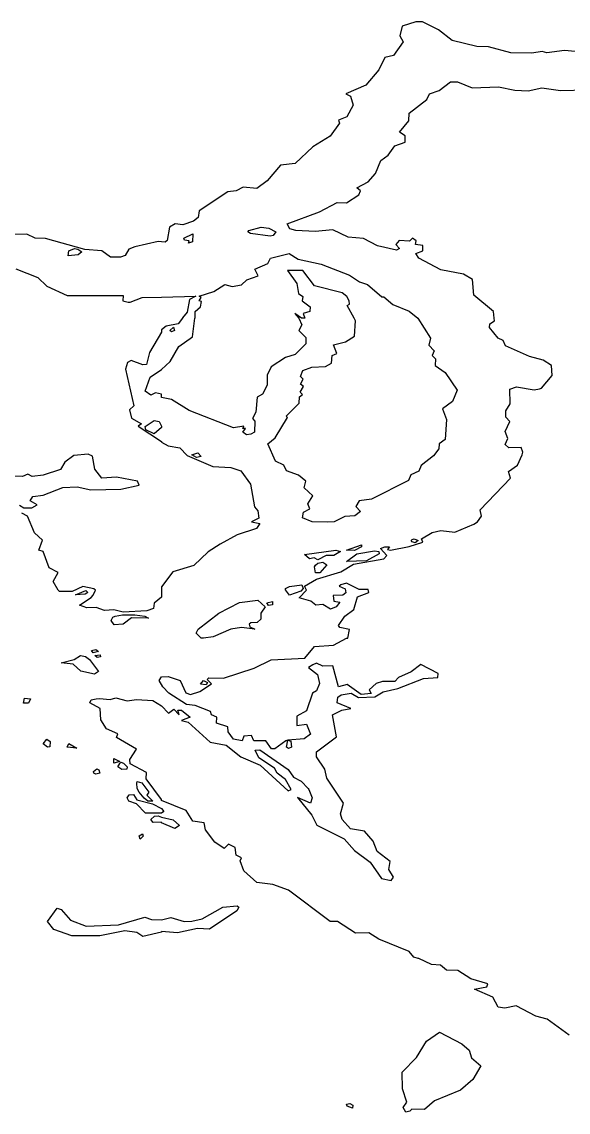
# Model space of a CAD drawing. Header units: inches. Extents: x -128.78 to -121.96, y 47.51 to 52.08.
# Drawn here: x -124.881 to -124.582, y 49.837 to 50.436 of the extents above; entities that cross this region are included whole.
import ezdxf

# ---------------------------------------------------------------- set-up
doc = ezdxf.new("R2010")
doc.units = ezdxf.units.IN
doc.header["$MEASUREMENT"] = 0
doc.layers.add('country_Clip', color=7, linetype='Continuous')

msp = doc.modelspace()

# ---------------------------------------------------------------- linework, layer by layer
at = {"layer": 'country_Clip'}
for points in [[(-124.57191, 50.41918), (-124.58356, 50.42042), (-124.5933, 50.41913), (-124.59579, 50.41985), (-124.60146, 50.41889), (-124.61304, 50.41913), (-124.62529, 50.42244), (-124.63174, 50.42248), (-124.64518, 50.42577), (-124.65279, 50.43161), (-124.66153, 50.4361), (-124.66513, 50.43608), (-124.67266, 50.43373), (-124.67395, 50.42843), (-124.67205, 50.4251), (-124.67749, 50.41754), (-124.68213, 50.41651), (-124.68552, 50.40971), (-124.69259, 50.40135), (-124.70352, 50.39657), (-124.70104, 50.39522), (-124.69949, 50.39036), (-124.70308, 50.3839), (-124.70763, 50.38203), (-124.70712, 50.38046), (-124.71216, 50.37322), (-124.72175, 50.36751), (-124.73141, 50.35823), (-124.73947, 50.35739), (-124.74682, 50.34879), (-124.75244, 50.34461), (-124.76, 50.34538), (-124.7637, 50.34332), (-124.76831, 50.34282), (-124.7841, 50.3324), (-124.78458, 50.32861), (-124.78722, 50.32667), (-124.79306, 50.32466), (-124.7972, 50.3252), (-124.80044, 50.32333), (-124.80162, 50.31599), (-124.80279, 50.31507), (-124.80469, 50.31529), (-124.80655, 50.31556), (-124.81936, 50.31264), (-124.82273, 50.31134), (-124.82463, 50.30777), (-124.82725, 50.30693), (-124.83285, 50.30695), (-124.83752, 50.31037), (-124.8468, 50.31103), (-124.86837, 50.31704), (-124.87418, 50.31725), (-124.87868, 50.31942), (-124.88611, 50.31938)], [(-124.58104, 49.87973), (-124.5931, 49.88846), (-124.59925, 49.89021), (-124.61014, 49.8958), (-124.61637, 49.8946), (-124.62, 49.89513), (-124.62285, 49.90067), (-124.63304, 49.90497), (-124.6262, 49.90634), (-124.62567, 49.90802), (-124.63497, 49.91064), (-124.64207, 49.91518), (-124.6483, 49.91544), (-124.65163, 49.91823), (-124.65657, 49.91861), (-124.66345, 49.92187), (-124.6638, 49.92187), (-124.66619, 49.92266), (-124.66876, 49.92562), (-124.68539, 49.93239), (-124.69093, 49.93585), (-124.69829, 49.93573), (-124.70824, 49.94224), (-124.71214, 49.94224), (-124.73499, 49.95941), (-124.74357, 49.9624), (-124.75251, 49.96356), (-124.75957, 49.96995), (-124.76167, 49.97554), (-124.76077, 49.97709), (-124.76385, 49.9785), (-124.76439, 49.98286), (-124.76808, 49.98453), (-124.77028, 49.98217), (-124.77551, 49.98568), (-124.78058, 49.99256), (-124.78141, 49.99635), (-124.78748, 49.99724), (-124.79129, 50.00304), (-124.80469, 50.00865), (-124.80469, 50.00921), (-124.81313, 50.02051), (-124.81302, 50.0239), (-124.822, 50.02879), (-124.82213, 50.03107), (-124.81856, 50.03672), (-124.82945, 50.0431), (-124.82879, 50.04514), (-124.83502, 50.04787), (-124.838, 50.05286), (-124.83843, 50.05917), (-124.84416, 50.06224), (-124.84332, 50.06381), (-124.8407, 50.06441), (-124.83885, 50.06467), (-124.83289, 50.06396), (-124.82984, 50.06495), (-124.82364, 50.06322), (-124.81852, 50.06412), (-124.80955, 50.06345), (-124.80469, 50.06055), (-124.80088, 50.05647), (-124.79799, 50.05868), (-124.7951, 50.05554), (-124.79573, 50.05821), (-124.79388, 50.05813), (-124.78911, 50.05431), (-124.79373, 50.05258), (-124.7901, 50.05151), (-124.77808, 50.04056), (-124.76918, 50.03888), (-124.76119, 50.03248), (-124.75058, 50.02802), (-124.73518, 50.01398), (-124.73367, 50.01462), (-124.73663, 50.02008), (-124.74135, 50.02362), (-124.7427, 50.02632), (-124.7513, 50.03195), (-124.7533, 50.03626), (-124.75078, 50.03632), (-124.7352, 50.02563), (-124.73225, 50.02138), (-124.72813, 50.01915), (-124.72428, 50.01516), (-124.72397, 50.01456), (-124.72213, 50.01013), (-124.72289, 50.0072), (-124.73008, 50.01016), (-124.72217, 50.00052), (-124.7195, 49.995), (-124.70451, 49.98749), (-124.69885, 49.98118), (-124.69025, 49.97471), (-124.68404, 49.96581), (-124.67867, 49.96474), (-124.67736, 49.96641), (-124.68007, 49.97079), (-124.6793, 49.97504), (-124.68642, 49.98067), (-124.68857, 49.98635), (-124.6933, 49.9917), (-124.70094, 49.9931), (-124.70553, 49.99818), (-124.7065, 50.00125), (-124.70485, 50.00705), (-124.71404, 50.02094), (-124.71516, 50.02578), (-124.71968, 50.03251), (-124.71968, 50.03528), (-124.70872, 50.04361), (-124.71096, 50.05558), (-124.70579, 50.05827), (-124.70085, 50.05908), (-124.70831, 50.06219), (-124.70797, 50.06533), (-124.70614, 50.06666), (-124.70068, 50.06749), (-124.69668, 50.06509), (-124.68775, 50.06544), (-124.68306, 50.06832), (-124.67495, 50.07006), (-124.6609, 50.07565), (-124.65303, 50.07613), (-124.65295, 50.07825), (-124.66239, 50.08322), (-124.66775, 50.07914), (-124.67472, 50.07619), (-124.67665, 50.07396), (-124.68348, 50.07388), (-124.68695, 50.07278), (-124.6908, 50.06933), (-124.68961, 50.06726), (-124.69523, 50.06672), (-124.70293, 50.07222), (-124.70754, 50.071), (-124.71077, 50.08245), (-124.71623, 50.08228), (-124.71977, 50.08391), (-124.72167, 50.08315), (-124.724, 50.08159), (-124.71919, 50.0777), (-124.71803, 50.07275), (-124.71976, 50.06876), (-124.72184, 50.06755), (-124.72522, 50.05788), (-124.73051, 50.05483), (-124.73056, 50.0498), (-124.7252, 50.05049), (-124.723, 50.04496), (-124.72645, 50.04241), (-124.73535, 50.04171), (-124.73649, 50.04137), (-124.74249, 50.03693), (-124.74434, 50.03703), (-124.74746, 50.04142), (-124.7541, 50.04138), (-124.75536, 50.04436), (-124.7595, 50.04384), (-124.76055, 50.04143), (-124.76521, 50.04232), (-124.76814, 50.04623), (-124.76829, 50.04896), (-124.77465, 50.05099), (-124.77446, 50.0544), (-124.77739, 50.05554), (-124.77794, 50.05737), (-124.78626, 50.06079), (-124.79109, 50.06122), (-124.80083, 50.06747), (-124.80406, 50.07092), (-124.80611, 50.07451), (-124.80469, 50.07645), (-124.80113, 50.07666), (-124.79447, 50.07441), (-124.79135, 50.06771), (-124.78876, 50.06681), (-124.78366, 50.06839), (-124.77736, 50.07262), (-124.77969, 50.07493), (-124.77876, 50.07588), (-124.77065, 50.07582), (-124.75383, 50.08124), (-124.74456, 50.08574), (-124.72604, 50.08671), (-124.72075, 50.09315), (-124.71041, 50.09378), (-124.70325, 50.09766), (-124.70244, 50.09766), (-124.70166, 50.10252), (-124.70694, 50.10354), (-124.70756, 50.10468), (-124.70411, 50.10976), (-124.69924, 50.11342), (-124.69714, 50.12049), (-124.69103, 50.12286), (-124.69134, 50.1245), (-124.69623, 50.12447), (-124.70322, 50.12791), (-124.70638, 50.12707), (-124.70723, 50.12633), (-124.70399, 50.12471), (-124.70359, 50.12266), (-124.70524, 50.1213), (-124.71048, 50.12112), (-124.71019, 50.11797), (-124.70694, 50.11741), (-124.70883, 50.11497), (-124.71208, 50.11364), (-124.71624, 50.11625), (-124.71999, 50.11575), (-124.72275, 50.11801), (-124.72914, 50.11988), (-124.72526, 50.12406), (-124.72631, 50.12621), (-124.71965, 50.13006), (-124.7064, 50.13411), (-124.6994, 50.13842), (-124.68272, 50.14119), (-124.68106, 50.14301), (-124.68448, 50.14686), (-124.68219, 50.14786), (-124.67962, 50.14787), (-124.68068, 50.1464), (-124.67912, 50.146), (-124.66876, 50.14809), (-124.66125, 50.15039), (-124.66212, 50.1522), (-124.65626, 50.15579), (-124.65144, 50.15675), (-124.64381, 50.15588), (-124.63335, 50.16033), (-124.63136, 50.16159), (-124.62918, 50.16476), (-124.62992, 50.16818), (-124.61312, 50.1856), (-124.61421, 50.18921), (-124.60938, 50.19275), (-124.6068, 50.19833), (-124.60638, 50.19974), (-124.60728, 50.20233), (-124.61404, 50.20213), (-124.61617, 50.20401), (-124.61466, 50.2074), (-124.61617, 50.21115), (-124.6135, 50.21662), (-124.61572, 50.21912), (-124.61572, 50.22257), (-124.61331, 50.2263), (-124.61364, 50.23445), (-124.60991, 50.2357), (-124.60018, 50.23409), (-124.59734, 50.23456), (-124.59618, 50.23495), (-124.59028, 50.24184), (-124.59073, 50.24744), (-124.59535, 50.25033), (-124.60269, 50.25236), (-124.61586, 50.25827), (-124.61726, 50.26122), (-124.62005, 50.26241), (-124.6247, 50.26823), (-124.62453, 50.2703), (-124.62194, 50.2719), (-124.62213, 50.27344), (-124.62244, 50.277), (-124.6333, 50.28599), (-124.63408, 50.29454), (-124.63894, 50.29751), (-124.65144, 50.29998), (-124.66355, 50.30625), (-124.66518, 50.30895), (-124.66136, 50.31043), (-124.66131, 50.31321), (-124.66526, 50.31392), (-124.66491, 50.31587), (-124.66704, 50.31733), (-124.66871, 50.31559), (-124.67436, 50.3161), (-124.67611, 50.31378), (-124.67416, 50.31167), (-124.67577, 50.31068), (-124.68619, 50.31311), (-124.69382, 50.31706), (-124.7023, 50.31786), (-124.71077, 50.32187), (-124.72044, 50.32096), (-124.7311, 50.32144), (-124.73433, 50.32245), (-124.73581, 50.32523), (-124.718, 50.33178), (-124.70839, 50.33681), (-124.70323, 50.33679), (-124.69653, 50.34112), (-124.69561, 50.34323), (-124.69754, 50.34493), (-124.69134, 50.34829), (-124.68727, 50.35281), (-124.6844, 50.35996), (-124.68026, 50.36288), (-124.67672, 50.36793), (-124.67106, 50.3701), (-124.67107, 50.37347), (-124.67404, 50.37558), (-124.66891, 50.38182), (-124.66879, 50.38589), (-124.65914, 50.3935), (-124.65763, 50.39649), (-124.65226, 50.39831), (-124.64604, 50.40315), (-124.64223, 50.4031), (-124.63415, 50.39986), (-124.61983, 50.40036), (-124.6109, 50.39852), (-124.60358, 50.39826), (-124.596, 50.39977), (-124.58567, 50.39847), (-124.57127, 50.39875)], [(-124.74353, 50.31883), (-124.74512, 50.31843), (-124.75597, 50.31996), (-124.75732, 50.32071), (-124.75687, 50.32159), (-124.75001, 50.32343), (-124.74584, 50.32288), (-124.74198, 50.32073), (-124.74353, 50.31883)], [(-124.78771, 50.31531), (-124.7899, 50.31448), (-124.78965, 50.31579), (-124.79221, 50.31624), (-124.79242, 50.31729), (-124.78748, 50.31965), (-124.78771, 50.31531)], [(-124.85043, 50.30815), (-124.85601, 50.30765), (-124.85567, 50.31038), (-124.85255, 50.31163), (-124.85063, 50.31119), (-124.84852, 50.30972), (-124.85043, 50.30815)], [(-124.71715, 50.30298), (-124.70159, 50.29708), (-124.6961, 50.29328), (-124.69165, 50.29189), (-124.6839, 50.2851), (-124.68265, 50.28518), (-124.67772, 50.28098), (-124.66886, 50.2773), (-124.66406, 50.27344), (-124.65718, 50.26242), (-124.65804, 50.25855), (-124.65513, 50.25542), (-124.65627, 50.25288), (-124.65445, 50.25104), (-124.65446, 50.24744), (-124.6491, 50.24365), (-124.64253, 50.23389), (-124.6451, 50.22757), (-124.65055, 50.2237), (-124.64825, 50.21777), (-124.64902, 50.20681), (-124.65235, 50.2044), (-124.65245, 50.20159), (-124.6555, 50.19778), (-124.66227, 50.19242), (-124.6636, 50.18948), (-124.66789, 50.18731), (-124.66914, 50.18419), (-124.68946, 50.17401), (-124.69633, 50.17318), (-124.69806, 50.17), (-124.69553, 50.16731), (-124.6986, 50.16481), (-124.70406, 50.16444), (-124.7099, 50.16156), (-124.71385, 50.16136), (-124.72199, 50.16159), (-124.72732, 50.16381), (-124.72688, 50.16689), (-124.72337, 50.16872), (-124.72452, 50.17155), (-124.72162, 50.17584), (-124.72646, 50.1803), (-124.72551, 50.18388), (-124.72962, 50.18729), (-124.73619, 50.18954), (-124.73767, 50.19267), (-124.74217, 50.19481), (-124.74631, 50.20443), (-124.74246, 50.20772), (-124.73555, 50.21894), (-124.73632, 50.21967), (-124.72923, 50.22665), (-124.72905, 50.23019), (-124.72729, 50.23143), (-124.72862, 50.23269), (-124.7269, 50.23586), (-124.72849, 50.23724), (-124.72694, 50.23984), (-124.72851, 50.24131), (-124.72717, 50.24473), (-124.72216, 50.2465), (-124.7148, 50.24686), (-124.71143, 50.2487), (-124.711, 50.25293), (-124.70859, 50.25408), (-124.7104, 50.25879), (-124.7037, 50.26035), (-124.69888, 50.2635), (-124.69827, 50.27196), (-124.69896, 50.27344), (-124.69901, 50.27344), (-124.70285, 50.28033), (-124.70158, 50.28111), (-124.70168, 50.28298), (-124.70298, 50.28529), (-124.70561, 50.28721), (-124.72076, 50.29118), (-124.72724, 50.29961), (-124.73563, 50.29948), (-124.73048, 50.29238), (-124.72949, 50.28687), (-124.72719, 50.28528), (-124.72754, 50.28292), (-124.72325, 50.2797), (-124.72326, 50.27704), (-124.72695, 50.27588), (-124.72607, 50.27344), (-124.72783, 50.27344), (-124.73154, 50.27591), (-124.72937, 50.27344), (-124.72771, 50.26974), (-124.72932, 50.26656), (-124.72549, 50.26271), (-124.72549, 50.25935), (-124.73139, 50.25345), (-124.73676, 50.25177), (-124.74461, 50.24672), (-124.74675, 50.2421), (-124.7467, 50.23654), (-124.74928, 50.23171), (-124.75232, 50.23004), (-124.75294, 50.22179), (-124.75489, 50.21833), (-124.75347, 50.2168), (-124.75374, 50.2108), (-124.75565, 50.20966), (-124.75803, 50.20937), (-124.76005, 50.21075), (-124.7587, 50.21276), (-124.76017, 50.21284), (-124.75958, 50.21418), (-124.76531, 50.21325), (-124.7896, 50.22267), (-124.79935, 50.22874), (-124.80469, 50.2299), (-124.80469, 50.23158), (-124.80807, 50.23241), (-124.8107, 50.23121), (-124.81377, 50.23338), (-124.81102, 50.24109), (-124.80469, 50.24525), (-124.80469, 50.24526), (-124.80004, 50.24958), (-124.79533, 50.25783), (-124.7878, 50.26317), (-124.78641, 50.27344), (-124.78635, 50.27344), (-124.78629, 50.27714), (-124.78334, 50.27955), (-124.78281, 50.28252), (-124.78412, 50.28283), (-124.78291, 50.28468), (-124.78404, 50.28542), (-124.77598, 50.288), (-124.77001, 50.29194), (-124.76601, 50.2908), (-124.76088, 50.2917), (-124.75789, 50.29438), (-124.75166, 50.29665), (-124.75353, 50.30022), (-124.74634, 50.30347), (-124.74486, 50.30632), (-124.73462, 50.30885), (-124.72979, 50.3058), (-124.71715, 50.30298)], [(-124.88474, 50.30042), (-124.87268, 50.29573), (-124.86771, 50.29105), (-124.85649, 50.2858), (-124.82578, 50.28578), (-124.82601, 50.2829)], [(-124.82601, 50.2829), (-124.8231, 50.28217), (-124.82201, 50.28224), (-124.81541, 50.28481), (-124.80469, 50.28488), (-124.78596, 50.28553), (-124.78936, 50.2836), (-124.79076, 50.27668), (-124.79324, 50.27361), (-124.79333, 50.27344), (-124.7956, 50.27028), (-124.80224, 50.26894), (-124.80469, 50.26702), (-124.80469, 50.26563), (-124.81135, 50.25453), (-124.81301, 50.24801), (-124.81497, 50.2477), (-124.82144, 50.25023), (-124.82349, 50.24908), (-124.82457, 50.2454), (-124.81995, 50.22519), (-124.82239, 50.223), (-124.82117, 50.21855), (-124.81583, 50.21536), (-124.81752, 50.21405), (-124.80469, 50.20564), (-124.80469, 50.20536), (-124.8011, 50.20326), (-124.79464, 50.20225), (-124.79074, 50.19801), (-124.77668, 50.19188), (-124.76664, 50.19132), (-124.76118, 50.18952), (-124.75585, 50.18227), (-124.75373, 50.1698), (-124.75181, 50.16765), (-124.75138, 50.16355), (-124.75536, 50.16165), (-124.75075, 50.16075), (-124.75253, 50.15796), (-124.76328, 50.15439), (-124.77256, 50.1493), (-124.77913, 50.14508), (-124.78703, 50.13759), (-124.79855, 50.13404), (-124.80469, 50.12584), (-124.80469, 50.12025), (-124.80883, 50.11685), (-124.80908, 50.11392), (-124.81277, 50.11264), (-124.8258, 50.11191), (-124.83102, 50.11322), (-124.836, 50.11286), (-124.84072, 50.11462), (-124.84584, 50.11443), (-124.8497, 50.11582), (-124.84335, 50.11995), (-124.84222, 50.12123), (-124.84095, 50.12402), (-124.84189, 50.12483), (-124.84797, 50.12604), (-124.85381, 50.12331), (-124.86078, 50.12338), (-124.86143, 50.12398), (-124.86424, 50.12882), (-124.86155, 50.13378), (-124.86634, 50.1364), (-124.86978, 50.1453), (-124.87215, 50.14602), (-124.87004, 50.15156), (-124.87445, 50.15548), (-124.87827, 50.16465), (-124.88148, 50.16629)], [(-124.79756, 50.26661), (-124.79932, 50.26597), (-124.80016, 50.26656), (-124.79822, 50.2685), (-124.79756, 50.26661)], [(-124.80469, 50.21345), (-124.80884, 50.20987), (-124.81343, 50.21217), (-124.81375, 50.21387), (-124.80873, 50.21727), (-124.80613, 50.21674), (-124.80469, 50.21401), (-124.80469, 50.21346), (-124.80469, 50.21345)], [(-124.88279, 50.17075), (-124.88042, 50.16929), (-124.87589, 50.16927), (-124.87305, 50.17084), (-124.87685, 50.17313), (-124.87548, 50.1754), (-124.8697, 50.17626), (-124.85899, 50.18039), (-124.85099, 50.18073), (-124.84363, 50.17916), (-124.82716, 50.17944), (-124.8171, 50.18168), (-124.81802, 50.18387), (-124.82953, 50.18603), (-124.83755, 50.18554), (-124.84139, 50.19043), (-124.84271, 50.19767), (-124.84501, 50.19868), (-124.85294, 50.19807), (-124.85786, 50.19441), (-124.86024, 50.19027), (-124.86975, 50.18727), (-124.87575, 50.18641), (-124.87821, 50.18774), (-124.88106, 50.18642), (-124.9121, 50.18702)], [(-124.78293, 50.19751), (-124.78549, 50.19683), (-124.7881, 50.19838), (-124.78481, 50.19939), (-124.78293, 50.19751)], [(-124.695, 50.14778), (-124.69889, 50.14583), (-124.70324, 50.14604), (-124.695, 50.14889), (-124.695, 50.14778)], [(-124.66389, 50.15139), (-124.66545, 50.15012), (-124.66722, 50.15056), (-124.66778, 50.15139), (-124.66722, 50.15195), (-124.66611, 50.15222), (-124.66389, 50.15139)], [(-124.71432, 50.14303), (-124.71892, 50.14067), (-124.72101, 50.14174), (-124.72347, 50.1413), (-124.72634, 50.14371), (-124.70903, 50.14596), (-124.7065, 50.14525), (-124.71011, 50.14311), (-124.71432, 50.14303)], [(-124.69216, 50.14023), (-124.70316, 50.13975), (-124.69761, 50.14399), (-124.68781, 50.14567), (-124.68549, 50.14521), (-124.68522, 50.14396), (-124.69216, 50.14023)], [(-124.71779, 50.13353), (-124.72015, 50.13351), (-124.72086, 50.13681), (-124.72021, 50.13785), (-124.719, 50.1389), (-124.71625, 50.13946), (-124.71399, 50.13798), (-124.71779, 50.13353)], [(-124.8467, 50.12185), (-124.85206, 50.12147), (-124.84622, 50.12383), (-124.84519, 50.12279), (-124.8467, 50.12185)], [(-124.72828, 50.12358), (-124.73444, 50.12139), (-124.73667, 50.12417), (-124.73667, 50.125), (-124.73444, 50.12611), (-124.72778, 50.12694), (-124.72705, 50.125), (-124.72828, 50.12358)], [(-124.75634, 50.10385), (-124.75347, 50.10265), (-124.76082, 50.10354), (-124.76676, 50.10274), (-124.77644, 50.09852), (-124.78163, 50.09766), (-124.78293, 50.09766), (-124.78569, 50.10041), (-124.78462, 50.1027), (-124.77336, 50.11139), (-124.76201, 50.11725), (-124.75194, 50.11852), (-124.74781, 50.11483), (-124.75025, 50.11145), (-124.75031, 50.10814), (-124.75218, 50.10639), (-124.75577, 50.10615), (-124.75658, 50.10538), (-124.75634, 50.10385)], [(-124.7438, 50.11595), (-124.74612, 50.11562), (-124.74697, 50.11708), (-124.74381, 50.11787), (-124.7438, 50.11595)], [(-124.81387, 50.10972), (-124.81182, 50.10874), (-124.82128, 50.1088), (-124.82587, 50.10548), (-124.83069, 50.10495), (-124.83242, 50.10749), (-124.83151, 50.10929), (-124.83026, 50.10973), (-124.82623, 50.11049), (-124.81946, 50.11046), (-124.81387, 50.10972)], [(-124.83942, 50.07932), (-124.84151, 50.07797), (-124.84906, 50.07955), (-124.85329, 50.08338), (-124.85979, 50.08425), (-124.85265, 50.08596), (-124.84915, 50.0882), (-124.84649, 50.08758), (-124.84422, 50.08605), (-124.83942, 50.07932)], [(-124.83943, 50.0904), (-124.8423, 50.08957), (-124.8432, 50.09097), (-124.84087, 50.09147), (-124.83943, 50.0904)], [(-124.83829, 50.08738), (-124.84007, 50.08716), (-124.84131, 50.08818), (-124.83851, 50.08847), (-124.83829, 50.08738)], [(-124.77955, 50.07345), (-124.7803, 50.07215), (-124.78333, 50.0725), (-124.78167, 50.07444), (-124.77955, 50.07345)], [(-124.87778, 50.06194), (-124.88056, 50.06194), (-124.88, 50.06472), (-124.87667, 50.06444), (-124.87778, 50.06194)], [(-124.86607, 50.038), (-124.86736, 50.03786), (-124.86966, 50.0397), (-124.86766, 50.0422), (-124.86592, 50.04103), (-124.86607, 50.038)], [(-124.85555, 50.03993), (-124.85118, 50.03724), (-124.85648, 50.03781), (-124.85555, 50.03993)], [(-124.73333, 50.03778), (-124.735, 50.03722), (-124.73611, 50.03778), (-124.73535, 50.04171), (-124.73382, 50.04122), (-124.73333, 50.03778)], [(-124.82773, 50.03), (-124.83101, 50.02907), (-124.83092, 50.03156), (-124.82773, 50.03)], [(-124.82383, 50.02576), (-124.82656, 50.02553), (-124.82882, 50.02699), (-124.82773, 50.02893), (-124.82701, 50.0296), (-124.82554, 50.02912), (-124.82359, 50.027), (-124.82383, 50.02576)], [(-124.83857, 50.02357), (-124.8409, 50.02301), (-124.842, 50.02364), (-124.84218, 50.0245), (-124.84025, 50.02589), (-124.83921, 50.02547), (-124.83857, 50.02357)], [(-124.81273, 50.01143), (-124.80961, 50.00825), (-124.81233, 50.00826), (-124.81432, 50.00979), (-124.81705, 50.01312), (-124.81821, 50.01513), (-124.81824, 50.01811), (-124.81821, 50.01902), (-124.81553, 50.01823), (-124.81169, 50.0132), (-124.81273, 50.01143)], [(-124.80469, 50.00168), (-124.81359, 50.00162), (-124.81852, 50.00684), (-124.82262, 50.00821), (-124.82367, 50.01004), (-124.82248, 50.0117), (-124.82015, 50.01196), (-124.81838, 50.00896), (-124.80963, 50.00675), (-124.80469, 50.00418), (-124.8035, 50.00251), (-124.80469, 50.00168)], [(-124.79828, 49.99795), (-124.79485, 49.99494), (-124.79738, 49.99316), (-124.80469, 49.99637), (-124.80469, 49.99665), (-124.80933, 49.99651), (-124.8106, 49.99821), (-124.80869, 49.99997), (-124.80668, 50.00019), (-124.80478, 49.9994), (-124.79828, 49.99795)], [(-124.81486, 49.98894), (-124.81654, 49.98743), (-124.81696, 49.98911), (-124.81522, 49.99037), (-124.81486, 49.98894)], [(-124.76346, 49.94802), (-124.77837, 49.93789), (-124.78501, 49.93826), (-124.79595, 49.9359), (-124.80469, 49.93666), (-124.80469, 49.93639), (-124.81501, 49.93393), (-124.81836, 49.93612), (-124.82496, 49.93698), (-124.83854, 49.93434), (-124.85391, 49.93421), (-124.86383, 49.93772), (-124.86742, 49.94221), (-124.86205, 49.94953), (-124.85989, 49.94875), (-124.85471, 49.94286), (-124.84617, 49.93953), (-124.82835, 49.94036), (-124.81395, 49.94458), (-124.81031, 49.94325), (-124.80469, 49.94308), (-124.79957, 49.94439), (-124.7923, 49.9422), (-124.78814, 49.94228), (-124.78241, 49.94367), (-124.77112, 49.95001), (-124.76331, 49.95079), (-124.76227, 49.95009), (-124.76346, 49.94802)], [(-124.65493, 49.84375), (-124.66036, 49.83887), (-124.6673, 49.83922), (-124.66838, 49.83804), (-124.67071, 49.83747), (-124.67215, 49.83999), (-124.67005, 49.84298), (-124.67248, 49.85021), (-124.67266, 49.85946), (-124.6648, 49.86756), (-124.65922, 49.87655), (-124.65212, 49.88141), (-124.63988, 49.87494), (-124.63587, 49.87152), (-124.63465, 49.86725), (-124.62946, 49.86299), (-124.63388, 49.85534), (-124.64064, 49.84949), (-124.65493, 49.84375)], [(-124.6998, 49.84132), (-124.69997, 49.83967), (-124.70287, 49.8408), (-124.70326, 49.84185), (-124.70146, 49.84229), (-124.6998, 49.84132)]]:
    msp.add_lwpolyline(points, dxfattribs=at)

doc.saveas('drawing.dxf')
